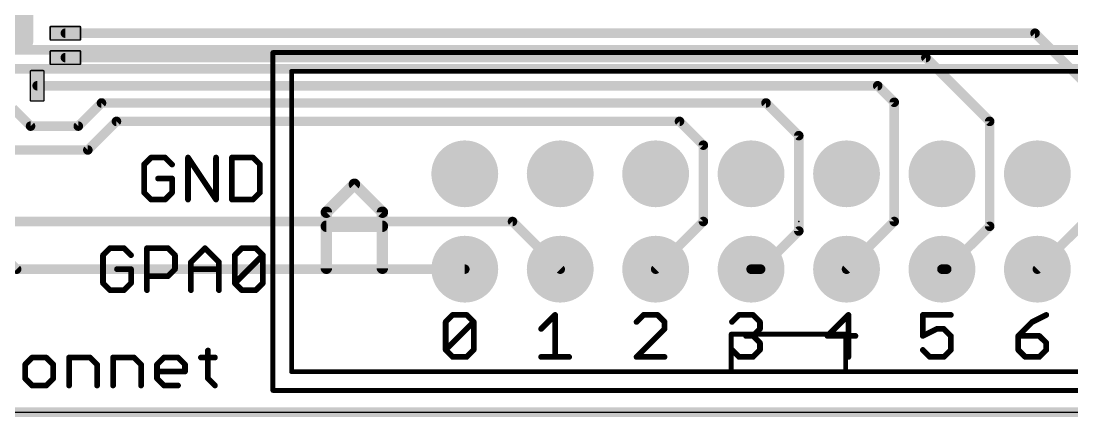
# Model space of a CAD drawing. Extents: x -0.1 to 65, y -0.1 to 31.1.
# Drawn here: x 22.48 to 50.45, y -0.13 to 10.42 of the extents above; entities that cross this region are included whole.
import ezdxf

# ---------------------------------------------------------------- set-up
doc = ezdxf.new("R2010")
doc.units = 0
for name, color, linetype in [('1', 12, 'CONTINUOUS'), ('16', 5, 'CONTINUOUS'), ('17', 110, 'CONTINUOUS'), ('20', 4, 'CONTINUOUS'), ('21', 40, 'CONTINUOUS'), ('23', 40, 'CONTINUOUS')]:
    doc.layers.add(name, color=color, linetype=linetype)

# ---------------------------------------------------------------- blocks, each defined once
blk = doc.blocks.new('RECT136000X64000R20')
at = {"const_width": 0.04}
blk.add_lwpolyline([(0.405, -0.16), (0.405, 0.16, 0.4142), (0.385, 0.18), (-0.385, 0.18, 0.4142), (-0.405, 0.16), (-0.405, -0.16, 0.4142), (-0.385, -0.18), (0.385, -0.18, 0.4142)], format="xyb", close=True, dxfattribs=at)
blk.add_solid([(-0.395, -0.17), (0.395, -0.17), (-0.395, 0.17), (0.395, 0.17)])
blk = doc.blocks.new('RECT64000X136000R20')
at = {"const_width": 0.04}
blk.add_lwpolyline([(0.18, -0.385), (0.18, 0.385, 0.4142), (0.16, 0.405), (-0.16, 0.405, 0.4142), (-0.18, 0.385), (-0.18, -0.385, 0.4142), (-0.16, -0.405), (0.16, -0.405, 0.4142)], format="xyb", close=True, dxfattribs=at)
blk.add_solid([(-0.17, -0.395), (0.17, -0.395), (-0.17, 0.395), (0.17, 0.395)])
blk = doc.blocks.new('RECT592000X592000R20')
at = {"const_width": 0.37}
blk.add_lwpolyline([(1.665, -1.48), (1.665, 1.48, 0.4142), (1.48, 1.665), (-1.48, 1.665, 0.4142), (-1.665, 1.48), (-1.665, -1.48, 0.4142), (-1.48, -1.665), (1.48, -1.665, 0.4142)], format="xyb", close=True, dxfattribs=at)
blk.add_solid([(-1.5054, -1.5054), (1.5054, -1.5054), (-1.5054, 1.5054), (1.5054, 1.5054)])
blk = doc.blocks.new('ROUNDP')
at = {"const_width": 0.5}
blk.add_lwpolyline([(0, -0.25, 1), (0, 0.25, 1), (0, -0.25)], format="xyb", dxfattribs=at)

msp = doc.modelspace()

# ---------------------------------------------------------------- linework, layer by layer
at = {"layer": '1', "const_width": 0.254}
for points in [[(23.659, 10.095), (49.468, 10.095)], [(49.468, 10.095), (50.8, 8.763)], [(23.659, 9.445), (46.562, 9.445)], [(48.26, 7.747), (46.562, 9.445)], [(22.909, 8.695), (45.28, 8.695)], [(45.28, 8.695), (45.72, 8.255)], [(22.259, 8.094), (22.733, 7.62)], [(24.003, 7.62), (24.6208, 8.2378)], [(24.6208, 8.2378), (42.3082, 8.2378)], [(42.3082, 8.2378), (43.18, 7.366)], [(45.72, 8.255), (45.72, 5.08)], [(24.257, 6.985), (25.019, 7.747)], [(25.019, 7.747), (40.005, 7.747)], [(40.005, 7.747), (40.64, 7.112)], [(48.26, 7.747), (48.26, 4.953)], [(22.733, 7.62), (24.003, 7.62)], [(43.18, 7.366), (43.18, 4.826)], [(22.225, 6.985), (24.257, 6.985)], [(40.64, 7.112), (40.64, 5.08)], [(22.3625, 3.81), (20.4288, 5.7437)], [(22.1235, 5.08), (35.56, 5.08)], [(35.56, 5.08), (36.83, 3.81)], [(40.64, 5.08), (39.37, 3.81)], [(45.72, 5.08), (44.45, 3.81)], [(48.26, 4.953), (47.117, 3.81)], [(50.8, 5.08), (49.53, 3.81)], [(43.18, 4.826), (42.164, 3.81)], [(22.3625, 3.81), (34.29, 3.81)], [(42.164, 3.81), (41.91, 3.81)], [(47.117, 3.81), (46.99, 3.81)], [(64.77, 0), (0, 0)]]:
    msp.add_lwpolyline(points, dxfattribs=at)
at = {"layer": '1', "const_width": 0.127}
for points in [[(23.659, 10.1585, 1), (23.659, 10.0315)], [(49.5129, 10.1399, 1), (49.4231, 10.0501)], [(49.468, 10.0315, 1), (49.468, 10.1585)], [(23.659, 9.5085, 1), (23.659, 9.3815)], [(46.6069, 9.4899, 1), (46.5171, 9.4001)], [(46.562, 9.3815, 1), (46.562, 9.5085)], [(22.909, 8.7585, 1), (22.909, 8.6315)], [(45.3249, 8.7399, 1), (45.2351, 8.6501)], [(45.28, 8.6315, 1), (45.28, 8.7585)], [(24.6208, 8.3013, 1), (24.6208, 8.1743)], [(24.6657, 8.1929, 1), (24.5759, 8.2827)], [(42.3531, 8.2827, 1), (42.2633, 8.1929)], [(42.3082, 8.1743, 1), (42.3082, 8.3013)], [(45.7835, 8.255, 1), (45.6565, 8.255)], [(45.6751, 8.2101, 1), (45.7649, 8.2999)], [(25.019, 7.8105, 1), (25.019, 7.6835)], [(25.0639, 7.7021, 1), (24.9741, 7.7919)], [(40.0499, 7.7919, 1), (39.9601, 7.7021)], [(40.005, 7.6835, 1), (40.005, 7.8105)], [(48.3235, 7.747, 1), (48.1965, 7.747)], [(48.2151, 7.7021, 1), (48.3049, 7.7919)], [(22.733, 7.6835, 1), (22.733, 7.5565)], [(22.6881, 7.5751, 1), (22.7779, 7.6649)], [(23.9581, 7.6649, 1), (24.0479, 7.5751)], [(24.003, 7.5565, 1), (24.003, 7.6835)], [(43.2435, 7.366, 1), (43.1165, 7.366)], [(43.1351, 7.3211, 1), (43.2249, 7.4109)], [(24.2121, 7.0299, 1), (24.3019, 6.9401)], [(24.257, 6.9215, 1), (24.257, 7.0485)], [(40.7035, 7.112, 1), (40.5765, 7.112)], [(40.5951, 7.0671, 1), (40.6849, 7.1569)], [(35.6049, 5.1249, 1), (35.5151, 5.0351)], [(35.56, 5.0165, 1), (35.56, 5.1435)], [(40.5765, 5.08, 1), (40.7035, 5.08)], [(40.6849, 5.0351, 1), (40.5951, 5.1249)], [(45.6565, 5.08, 1), (45.7835, 5.08)], [(45.7649, 5.0351, 1), (45.6751, 5.1249)], [(48.3049, 4.9081, 1), (48.2151, 4.9979)], [(43.1165, 4.826, 1), (43.2435, 4.826)], [(43.2249, 4.7811, 1), (43.1351, 4.8709)], [(48.1965, 4.953, 1), (48.3235, 4.953)], [(22.3176, 3.7651, 1), (22.4074, 3.8549)], [(34.29, 3.7465, 1), (34.29, 3.8735)], [(36.7851, 3.7651, 1), (36.8749, 3.8549)], [(39.3251, 3.8549, 1), (39.4149, 3.7651)], [(41.91, 3.8735, 1), (41.91, 3.7465)], [(42.1191, 3.8549, 1), (42.2089, 3.7651)], [(42.164, 3.7465, 1), (42.164, 3.8735)], [(44.4051, 3.8549, 1), (44.4949, 3.7651)], [(46.99, 3.8735, 1), (46.99, 3.7465)], [(47.0721, 3.8549, 1), (47.1619, 3.7651)], [(47.117, 3.7465, 1), (47.117, 3.8735)], [(49.4851, 3.8549, 1), (49.5749, 3.7651)]]:
    msp.add_lwpolyline(points, format="xyb", dxfattribs=at)
at = {"layer": '16', "const_width": 0.254}
for points in [[(58.801, 9.652), (22.225, 9.652)], [(59.3206, 9.144), (19.685, 9.144)], [(64.77, 0), (0, 0)]]:
    msp.add_lwpolyline(points, dxfattribs=at)
at = {"layer": '20'}
msp.add_line((3, 0), (62, 0), dxfattribs=at)
at = {"layer": '21'}
for points, const_width in [([(29.18, 9.6118, 1), (29.18, 9.5482)], 0.0635), ([(29.2117, 9.58, 1), (29.1483, 9.58)], 0.0635), ([(29.68, 9.1118, 1), (29.68, 9.0482)], 0.0635), ([(29.7117, 9.08, 1), (29.6483, 9.08)], 0.0635), ([(25.9405, 6.8209, 1), (25.9405, 6.7447)], 0.0762), ([(25.9675, 6.7558, 1), (25.9136, 6.8097)], 0.0762), ([(26.3403, 6.8097, 1), (26.2864, 6.7558)], 0.0762), ([(26.3134, 6.7447, 1), (26.3134, 6.8209)], 0.0762), ([(26.9616, 6.7828, 1), (26.8854, 6.7828)], 0.0762), ([(26.9552, 6.8039, 1), (26.8918, 6.7616)], 0.0762), ([(27.7073, 6.7828, 1), (27.6311, 6.7828)], 0.0762), ([(28.131, 6.7828, 1), (28.0548, 6.7828)], 0.0762), ([(28.0929, 6.8209, 1), (28.0929, 6.7447)], 0.0762), ([(28.6791, 6.8097, 1), (28.6252, 6.7558)], 0.0762), ([(28.6522, 6.7447, 1), (28.6522, 6.8209)], 0.0762), ([(25.7922, 6.5963, 1), (25.716, 6.5963)], 0.0762), ([(25.7272, 6.6233, 1), (25.781, 6.5694)], 0.0762), ([(26.4729, 6.5694, 1), (26.5267, 6.6233)], 0.0762), ([(28.8767, 6.5963, 1), (28.8005, 6.5963)], 0.0762), ([(28.8117, 6.5694, 1), (28.8655, 6.6233)], 0.0762), ([(26.127, 6.2616, 1), (26.127, 6.1854)], 0.0762), ([(26.5379, 6.2235, 1), (26.4617, 6.2235)], 0.0762), ([(26.4998, 6.1854, 1), (26.4998, 6.2616)], 0.0762), ([(31.4056, 6.1264, 1), (31.2978, 6.0186)], 0.1524), ([(31.4056, 6.0186, 1), (31.2978, 6.1264)], 0.1524), ([(25.781, 5.8776, 1), (25.7272, 5.8237)], 0.0762), ([(25.716, 5.8506, 1), (25.7922, 5.8506)], 0.0762), ([(26.4617, 5.8506, 1), (26.5379, 5.8506)], 0.0762), ([(26.5267, 5.8237, 1), (26.4729, 5.8776)], 0.0762), ([(28.8005, 5.8506, 1), (28.8767, 5.8506)], 0.0762), ([(28.8655, 5.8237, 1), (28.8117, 5.8776)], 0.0762), ([(25.9405, 5.7023, 1), (25.9405, 5.6261)], 0.0762), ([(25.9136, 5.6373, 1), (25.9675, 5.6911)], 0.0762), ([(26.2864, 5.6911, 1), (26.3403, 5.6373)], 0.0762), ([(26.3134, 5.6261, 1), (26.3134, 5.7023)], 0.0762), ([(26.8854, 5.6642, 1), (26.9616, 5.6642)], 0.0762), ([(27.6311, 5.6642, 1), (27.7073, 5.6642)], 0.0762), ([(27.6375, 5.6431, 1), (27.7009, 5.6853)], 0.0762), ([(28.0929, 5.7023, 1), (28.0929, 5.6261)], 0.0762), ([(28.0548, 5.6642, 1), (28.131, 5.6642)], 0.0762), ([(28.6252, 5.6911, 1), (28.6791, 5.6373)], 0.0762), ([(28.6522, 5.6261, 1), (28.6522, 5.7023)], 0.0762), ([(30.6822, 5.3268, 1), (30.5298, 5.3268)], 0.1524), ([(30.5521, 5.3807, 1), (30.6599, 5.2729)], 0.1524), ([(32.1736, 5.3268, 1), (32.0212, 5.3268)], 0.1524), ([(32.0435, 5.2729, 1), (32.1513, 5.3807)], 0.1524), ([(30.606, 5.0302, 1), (30.606, 4.8778)], 0.1524), ([(32.0974, 4.8778, 1), (32.0974, 5.0302)], 0.1524), ([(24.6995, 4.1833, 1), (24.6233, 4.1833)], 0.0762), ([(24.6345, 4.2103, 1), (24.6883, 4.1564)], 0.0762), ([(24.8478, 4.4079, 1), (24.8478, 4.3317)], 0.0762), ([(24.8748, 4.3428, 1), (24.8209, 4.3967)], 0.0762), ([(25.2476, 4.3967, 1), (25.1937, 4.3428)], 0.0762), ([(25.2207, 4.3317, 1), (25.2207, 4.4079)], 0.0762), ([(25.3802, 4.1564, 1), (25.434, 4.2103)], 0.0762), ([(25.8689, 4.3698, 1), (25.7927, 4.3698)], 0.0762), ([(25.8308, 4.4079, 1), (25.8308, 4.3317)], 0.0762), ([(26.417, 4.3967, 1), (26.3631, 4.3428)], 0.0762), ([(26.3901, 4.3317, 1), (26.3901, 4.4079)], 0.0762), ([(26.6146, 4.1833, 1), (26.5384, 4.1833)], 0.0762), ([(26.5496, 4.1564, 1), (26.6034, 4.2103)], 0.0762), ([(27.4, 4.3967, 1), (27.3461, 4.3428)], 0.0762), ([(27.4, 4.3428, 1), (27.3461, 4.3967)], 0.0762), ([(28.2077, 4.1833, 1), (28.1315, 4.1833)], 0.0762), ([(28.1427, 4.2103, 1), (28.1965, 4.1564)], 0.0762), ([(28.356, 4.4079, 1), (28.356, 4.3317)], 0.0762), ([(28.383, 4.3428, 1), (28.3291, 4.3967)], 0.0762), ([(28.7558, 4.3967, 1), (28.7019, 4.3428)], 0.0762), ([(28.7289, 4.3317, 1), (28.7289, 4.4079)], 0.0762), ([(28.9534, 4.1833, 1), (28.8772, 4.1833)], 0.0762), ([(28.9422, 4.1564, 1), (28.8884, 4.2103)], 0.0762), ([(28.8884, 4.1564, 1), (28.9422, 4.2103)], 0.0762), ([(27.0383, 3.9969, 1), (26.9621, 3.9969)], 0.0762), ([(26.9733, 4.0238, 1), (27.0271, 3.97)], 0.0762), ([(27.784, 3.9969, 1), (27.7078, 3.9969)], 0.0762), ([(27.719, 3.97, 1), (27.7728, 4.0238)], 0.0762), ([(25.0343, 3.8486, 1), (25.0343, 3.7724)], 0.0762), ([(25.4452, 3.8105, 1), (25.369, 3.8105)], 0.0762), ([(25.4071, 3.7724, 1), (25.4071, 3.8486)], 0.0762), ([(25.8308, 3.6622, 1), (25.8308, 3.5859)], 0.0762), ([(26.3631, 3.651, 1), (26.417, 3.5971)], 0.0762), ([(26.3901, 3.5859, 1), (26.3901, 3.6622)], 0.0762), ([(26.5384, 3.8105, 1), (26.6146, 3.8105)], 0.0762), ([(26.6034, 3.7835, 1), (26.5496, 3.8374)], 0.0762), ([(27.0002, 3.8486, 1), (27.0002, 3.7724)], 0.0762), ([(27.7459, 3.7724, 1), (27.7459, 3.8486)], 0.0762), ([(30.5298, 3.8354, 1), (30.6822, 3.8354)], 0.1524), ([(32.0212, 3.8354, 1), (32.1736, 3.8354)], 0.1524), ([(24.6883, 3.4646, 1), (24.6345, 3.4107)], 0.0762), ([(24.6233, 3.4376, 1), (24.6995, 3.4376)], 0.0762), ([(25.369, 3.4376, 1), (25.4452, 3.4376)], 0.0762), ([(25.434, 3.4107, 1), (25.3802, 3.4646)], 0.0762), ([(28.1965, 3.4646, 1), (28.1427, 3.4107)], 0.0762), ([(28.1427, 3.4646, 1), (28.1965, 3.4107)], 0.0762), ([(28.1315, 3.4376, 1), (28.2077, 3.4376)], 0.0762), ([(28.8772, 3.4376, 1), (28.9534, 3.4376)], 0.0762), ([(28.9422, 3.4107, 1), (28.8884, 3.4646)], 0.0762), ([(24.8478, 3.2893, 1), (24.8478, 3.2131)], 0.0762), ([(24.8209, 3.2243, 1), (24.8748, 3.2781)], 0.0762), ([(25.1937, 3.2781, 1), (25.2476, 3.2243)], 0.0762), ([(25.2207, 3.2131, 1), (25.2207, 3.2893)], 0.0762), ([(25.7927, 3.2512, 1), (25.8689, 3.2512)], 0.0762), ([(26.9621, 3.2512, 1), (27.0383, 3.2512)], 0.0762), ([(27.7078, 3.2512, 1), (27.784, 3.2512)], 0.0762), ([(28.356, 3.2893, 1), (28.356, 3.2131)], 0.0762), ([(28.3291, 3.2243, 1), (28.383, 3.2781)], 0.0762), ([(28.7019, 3.2781, 1), (28.7558, 3.2243)], 0.0762), ([(28.7289, 3.2131, 1), (28.7289, 3.2893)], 0.0762), ([(33.9679, 2.6299, 1), (33.9679, 2.5537)], 0.0762), ([(33.9949, 2.5648, 1), (33.941, 2.6187)], 0.0762), ([(34.3677, 2.6187, 1), (34.3138, 2.5648)], 0.0762), ([(34.3408, 2.5537, 1), (34.3408, 2.6299)], 0.0762), ([(36.7325, 2.5918, 1), (36.6563, 2.5918)], 0.0762), ([(36.7213, 2.5648, 1), (36.6674, 2.6187)], 0.0762), ([(39.0479, 2.6299, 1), (39.0479, 2.5537)], 0.0762), ([(39.0749, 2.5648, 1), (39.021, 2.6187)], 0.0762), ([(39.4477, 2.6187, 1), (39.3938, 2.5648)], 0.0762), ([(39.4208, 2.5537, 1), (39.4208, 2.6299)], 0.0762), ([(41.5879, 2.6299, 1), (41.5879, 2.5537)], 0.0762), ([(41.6149, 2.5648, 1), (41.561, 2.6187)], 0.0762), ([(41.9877, 2.6187, 1), (41.9338, 2.5648)], 0.0762), ([(41.9608, 2.5537, 1), (41.9608, 2.6299)], 0.0762), ([(44.5389, 2.5918, 1), (44.4627, 2.5918)], 0.0762), ([(44.5277, 2.5648, 1), (44.4738, 2.6187)], 0.0762), ([(46.4815, 2.6299, 1), (46.4815, 2.5537)], 0.0762), ([(46.5196, 2.5918, 1), (46.4434, 2.5918)], 0.0762), ([(47.2272, 2.5537, 1), (47.2272, 2.6299)], 0.0762), ([(49.7842, 2.5577, 1), (49.7502, 2.6258)], 0.0762), ([(33.8196, 2.4053, 1), (33.7434, 2.4053)], 0.0762), ([(33.7546, 2.4323, 1), (33.8084, 2.3784)], 0.0762), ([(34.5653, 2.4053, 1), (34.4891, 2.4053)], 0.0762), ([(34.5541, 2.3784, 1), (34.5003, 2.4323)], 0.0762), ([(34.5003, 2.3784, 1), (34.5541, 2.4323)], 0.0762), ([(36.2946, 2.2458, 1), (36.3484, 2.192)], 0.0762), ([(38.8346, 2.4323, 1), (38.8884, 2.3784)], 0.0762), ([(39.6453, 2.4053, 1), (39.5691, 2.4053)], 0.0762), ([(39.5691, 2.2189, 1), (39.6453, 2.2189)], 0.0762), ([(39.5803, 2.3784, 1), (39.6341, 2.4323)], 0.0762), ([(39.6341, 2.192, 1), (39.5803, 2.2458)], 0.0762), ([(41.3746, 2.4323, 1), (41.4284, 2.3784)], 0.0762), ([(42.1853, 2.4053, 1), (42.1091, 2.4053)], 0.0762), ([(42.1091, 2.2189, 1), (42.1853, 2.2189)], 0.0762), ([(42.1203, 2.3784, 1), (42.1741, 2.4323)], 0.0762), ([(42.1741, 2.192, 1), (42.1203, 2.2458)], 0.0762), ([(46.8544, 2.257, 1), (46.8544, 2.1808)], 0.0762), ([(46.8714, 2.1848, 1), (46.8373, 2.253)], 0.0762), ([(47.0677, 2.2458, 1), (47.0138, 2.192)], 0.0762), ([(47.0408, 2.1808, 1), (47.0408, 2.257)], 0.0762), ([(49.3773, 2.4394, 1), (49.4114, 2.3713)], 0.0762), ([(49.4213, 2.3784, 1), (49.3674, 2.4323)], 0.0762), ([(41.38, 2.1118, 1), (41.38, 2.0482)], 0.0635), ([(41.4118, 2.08, 1), (41.3483, 2.08)], 0.0635), ([(41.7744, 2.0706, 1), (41.7744, 1.9944)], 0.0762), ([(41.9877, 2.0594, 1), (41.9338, 2.0055)], 0.0762), ([(41.9338, 2.0594, 1), (41.9877, 2.0055)], 0.0762), ([(41.9608, 1.9944, 1), (41.9608, 2.0706)], 0.0762), ([(43.9415, 2.0706, 1), (43.9415, 1.9944)], 0.0762), ([(43.9146, 2.0594, 1), (43.9684, 2.0055)], 0.0762), ([(44.4618, 2.08, 1), (44.3982, 2.08)], 0.0635), ([(44.43, 2.0482, 1), (44.43, 2.1118)], 0.0635), ([(44.6872, 1.9944, 1), (44.6872, 2.0706)], 0.0762), ([(46.4645, 2.0666, 1), (46.4985, 1.9984)], 0.0762), ([(46.4434, 2.0325, 1), (46.5196, 2.0325)], 0.0762), ([(47.2653, 2.0325, 1), (47.1891, 2.0325)], 0.0762), ([(47.2003, 2.0055, 1), (47.2541, 2.0594)], 0.0762), ([(49.0596, 2.0325, 1), (48.9834, 2.0325)], 0.0762), ([(49.0215, 2.0706, 1), (49.0215, 1.9944)], 0.0762), ([(48.9946, 2.0594, 1), (49.0484, 2.0055)], 0.0762), ([(49.6077, 2.0594, 1), (49.5538, 2.0055)], 0.0762), ([(49.5808, 1.9944, 1), (49.5808, 2.0706)], 0.0762), ([(27.4918, 1.6433, 1), (27.4156, 1.6433)], 0.0762), ([(33.8084, 1.6866, 1), (33.7546, 1.6327)], 0.0762), ([(33.7546, 1.6866, 1), (33.8084, 1.6327)], 0.0762), ([(33.7434, 1.6596, 1), (33.8196, 1.6596)], 0.0762), ([(34.4891, 1.6596, 1), (34.5653, 1.6596)], 0.0762), ([(34.5541, 1.6327, 1), (34.5003, 1.6866)], 0.0762), ([(41.4284, 1.6866, 1), (41.3746, 1.6327)], 0.0762), ([(42.1853, 1.8461, 1), (42.1091, 1.8461)], 0.0762), ([(42.1091, 1.6596, 1), (42.1853, 1.6596)], 0.0762), ([(42.1203, 1.8191, 1), (42.1741, 1.873)], 0.0762), ([(42.1741, 1.6327, 1), (42.1203, 1.6866)], 0.0762), ([(46.5084, 1.6866, 1), (46.4546, 1.6327)], 0.0762), ([(47.1891, 1.6596, 1), (47.2653, 1.6596)], 0.0762), ([(47.2541, 1.6327, 1), (47.2003, 1.6866)], 0.0762), ([(49.0484, 1.6866, 1), (48.9946, 1.6327)], 0.0762), ([(48.9834, 1.6596, 1), (49.0596, 1.6596)], 0.0762), ([(49.8053, 1.8461, 1), (49.7291, 1.8461)], 0.0762), ([(49.7291, 1.6596, 1), (49.8053, 1.6596)], 0.0762), ([(49.7403, 1.8191, 1), (49.7941, 1.873)], 0.0762), ([(49.7941, 1.6327, 1), (49.7403, 1.6866)], 0.0762), ([(22.7761, 1.495, 1), (22.7761, 1.4188)], 0.0762), ([(22.8031, 1.43, 1), (22.7492, 1.4838)], 0.0762), ([(23.1759, 1.4838, 1), (23.122, 1.43)], 0.0762), ([(23.149, 1.4188, 1), (23.149, 1.495)], 0.0762), ([(23.7972, 1.4569, 1), (23.721, 1.4569)], 0.0762), ([(23.7591, 1.495, 1), (23.7591, 1.4188)], 0.0762), ([(24.3453, 1.4838, 1), (24.2914, 1.43)], 0.0762), ([(24.3184, 1.4188, 1), (24.3184, 1.495)], 0.0762), ([(24.9666, 1.4569, 1), (24.8904, 1.4569)], 0.0762), ([(24.9285, 1.495, 1), (24.9285, 1.4188)], 0.0762), ([(25.5147, 1.4838, 1), (25.4608, 1.43)], 0.0762), ([(25.4878, 1.4188, 1), (25.4878, 1.495)], 0.0762), ([(26.2843, 1.495, 1), (26.2843, 1.4188)], 0.0762), ([(26.3113, 1.43, 1), (26.2574, 1.4838)], 0.0762), ([(26.6841, 1.4838, 1), (26.6302, 1.43)], 0.0762), ([(26.6572, 1.4188, 1), (26.6572, 1.495)], 0.0762), ([(27.2673, 1.495, 1), (27.2673, 1.4188)], 0.0762), ([(27.6401, 1.4188, 1), (27.6401, 1.495)], 0.0762), ([(33.9679, 1.5113, 1), (33.9679, 1.4351)], 0.0762), ([(33.941, 1.4463, 1), (33.9949, 1.5001)], 0.0762), ([(34.3138, 1.5001, 1), (34.3677, 1.4463)], 0.0762), ([(34.3408, 1.4351, 1), (34.3408, 1.5113)], 0.0762), ([(36.3215, 1.5113, 1), (36.3215, 1.4351)], 0.0762), ([(36.6563, 1.4732, 1), (36.7325, 1.4732)], 0.0762), ([(37.0672, 1.4351, 1), (37.0672, 1.5113)], 0.0762), ([(38.8615, 1.5113, 1), (38.8615, 1.4351)], 0.0762), ([(38.8346, 1.5001, 1), (38.8884, 1.4463)], 0.0762), ([(39.6072, 1.4351, 1), (39.6072, 1.5113)], 0.0762), ([(41.5879, 1.5113, 1), (41.5879, 1.4351)], 0.0762), ([(41.561, 1.4463, 1), (41.6149, 1.5001)], 0.0762), ([(41.9338, 1.5001, 1), (41.9877, 1.4463)], 0.0762), ([(41.9608, 1.4351, 1), (41.9608, 1.5113)], 0.0762), ([(44.4627, 1.4732, 1), (44.5389, 1.4732)], 0.0762), ([(46.6679, 1.5113, 1), (46.6679, 1.4351)], 0.0762), ([(46.641, 1.4463, 1), (46.6949, 1.5001)], 0.0762), ([(47.0138, 1.5001, 1), (47.0677, 1.4463)], 0.0762), ([(47.0408, 1.4351, 1), (47.0408, 1.5113)], 0.0762), ([(49.2079, 1.5113, 1), (49.2079, 1.4351)], 0.0762), ([(49.181, 1.4463, 1), (49.2349, 1.5001)], 0.0762), ([(49.5538, 1.5001, 1), (49.6077, 1.4463)], 0.0762), ([(49.5808, 1.4351, 1), (49.5808, 1.5113)], 0.0762), ([(22.6278, 1.2705, 1), (22.5516, 1.2705)], 0.0762), ([(22.5628, 1.2974, 1), (22.6167, 1.2435)], 0.0762), ([(23.3735, 1.2705, 1), (23.2973, 1.2705)], 0.0762), ([(23.3085, 1.2435, 1), (23.3624, 1.2974)], 0.0762), ([(24.5429, 1.2705, 1), (24.4667, 1.2705)], 0.0762), ([(24.4779, 1.2435, 1), (24.5318, 1.2974)], 0.0762), ([(25.7123, 1.2705, 1), (25.6361, 1.2705)], 0.0762), ([(25.6473, 1.2435, 1), (25.7011, 1.2974)], 0.0762), ([(26.136, 1.2705, 1), (26.0598, 1.2705)], 0.0762), ([(26.071, 1.2974, 1), (26.1248, 1.2435)], 0.0762), ([(26.0979, 1.1221, 1), (26.0979, 1.0459)], 0.0762), ([(26.8817, 1.2705, 1), (26.8055, 1.2705)], 0.0762), ([(26.8055, 1.084, 1), (26.8817, 1.084)], 0.0762), ([(26.8167, 1.2435, 1), (26.8705, 1.2974)], 0.0762), ([(26.8436, 1.0459, 1), (26.8436, 1.1221)], 0.0762), ([(29.68, 1.1118, 1), (29.68, 1.0483)], 0.0635), ([(41.38, 1.1118, 1), (41.38, 1.0483)], 0.0635), ([(41.38, 1.0483, 1), (41.38, 1.1118)], 0.0635), ([(44.43, 1.1118, 1), (44.43, 1.0483)], 0.0635), ([(44.43, 1.0483, 1), (44.43, 1.1118)], 0.0635), ([(22.6167, 0.9246, 1), (22.5628, 0.8707)], 0.0762), ([(22.5516, 0.8976, 1), (22.6278, 0.8976)], 0.0762), ([(23.2973, 0.8976, 1), (23.3735, 0.8976)], 0.0762), ([(23.3624, 0.8707, 1), (23.3085, 0.9246)], 0.0762), ([(26.1248, 0.9246, 1), (26.071, 0.8707)], 0.0762), ([(26.0598, 0.8976, 1), (26.136, 0.8976)], 0.0762), ([(27.4807, 0.9246, 1), (27.4268, 0.8707)], 0.0762), ([(27.4156, 0.8976, 1), (27.4918, 0.8976)], 0.0762), ([(29.6483, 1.08, 1), (29.7117, 1.08)], 0.0635), ([(41.3483, 1.08, 1), (41.4118, 1.08)], 0.0635), ([(44.3982, 1.08, 1), (44.4618, 1.08)], 0.0635), ([(22.7761, 0.7493, 1), (22.7761, 0.6731)], 0.0762), ([(22.7492, 0.6843, 1), (22.8031, 0.7381)], 0.0762), ([(23.122, 0.7381, 1), (23.1759, 0.6843)], 0.0762), ([(23.149, 0.6731, 1), (23.149, 0.7493)], 0.0762), ([(23.721, 0.7112, 1), (23.7972, 0.7112)], 0.0762), ([(24.4667, 0.7112, 1), (24.5429, 0.7112)], 0.0762), ([(24.8904, 0.7112, 1), (24.9666, 0.7112)], 0.0762), ([(25.6361, 0.7112, 1), (25.7123, 0.7112)], 0.0762), ([(26.2843, 0.7493, 1), (26.2843, 0.6731)], 0.0762), ([(26.2574, 0.6843, 1), (26.3113, 0.7381)], 0.0762), ([(26.6572, 0.6731, 1), (26.6572, 0.7493)], 0.0762), ([(27.6132, 0.6843, 1), (27.6671, 0.7381)], 0.0762), ([(29.18, 0.6118, 1), (29.18, 0.5483)], 0.0635), ([(29.1483, 0.58, 1), (29.2117, 0.58)], 0.0635)]:
    msp.add_lwpolyline(points, format="xyb", dxfattribs=dict(at, const_width=const_width))
for points, const_width in [([(29.18, 9.58), (29.18, 0.58)], 0.127), ([(57.18, 9.58), (29.18, 9.58)], 0.127), ([(29.68, 9.08), (29.68, 1.08)], 0.127), ([(56.68, 9.08), (29.68, 9.08)], 0.127), ([(25.9405, 6.7828), (25.7541, 6.5963)], 0.1524), ([(26.3134, 6.7828), (25.9405, 6.7828)], 0.1524), ([(26.4998, 6.5963), (26.3134, 6.7828)], 0.1524), ([(26.9235, 5.6642), (26.9235, 6.7828)], 0.1524), ([(26.9235, 6.7828), (27.6692, 5.6642)], 0.1524), ([(27.6692, 5.6642), (27.6692, 6.7828)], 0.1524), ([(28.0929, 6.7828), (28.0929, 5.6642)], 0.1524), ([(28.6522, 6.7828), (28.0929, 6.7828)], 0.1524), ([(28.8386, 6.5963), (28.6522, 6.7828)], 0.1524), ([(25.7541, 6.5963), (25.7541, 5.8506)], 0.1524), ([(28.8386, 5.8506), (28.8386, 6.5963)], 0.1524), ([(26.4998, 6.2235), (26.127, 6.2235)], 0.1524), ([(26.4998, 5.8506), (26.4998, 6.2235)], 0.1524), ([(30.606, 5.3268), (31.3517, 6.0725)], 0.3048), ([(31.3517, 6.0725), (32.0974, 5.3268)], 0.3048), ([(25.7541, 5.8506), (25.9405, 5.6642)], 0.1524), ([(26.3134, 5.6642), (26.4998, 5.8506)], 0.1524), ([(28.6522, 5.6642), (28.8386, 5.8506)], 0.1524), ([(25.9405, 5.6642), (26.3134, 5.6642)], 0.1524), ([(28.0929, 5.6642), (28.6522, 5.6642)], 0.1524), ([(30.606, 3.8354), (30.606, 5.3268)], 0.3048), ([(32.0974, 5.3268), (32.0974, 3.8354)], 0.3048), ([(30.606, 4.954), (32.0974, 4.954)], 0.3048), ([(24.8478, 4.3698), (24.6614, 4.1833)], 0.1524), ([(24.6614, 4.1833), (24.6614, 3.4376)], 0.1524), ([(25.2207, 4.3698), (24.8478, 4.3698)], 0.1524), ([(25.4071, 4.1833), (25.2207, 4.3698)], 0.1524), ([(25.8308, 3.2512), (25.8308, 4.3698)], 0.1524), ([(25.8308, 4.3698), (26.3901, 4.3698)], 0.1524), ([(26.3901, 4.3698), (26.5765, 4.1833)], 0.1524), ([(26.5765, 4.1833), (26.5765, 3.8105)], 0.1524), ([(27.0002, 3.9969), (27.373, 4.3698)], 0.1524), ([(27.373, 4.3698), (27.7459, 3.9969)], 0.1524), ([(28.1696, 4.1833), (28.356, 4.3698)], 0.1524), ([(28.1696, 3.4376), (28.1696, 4.1833)], 0.1524), ([(28.1696, 3.4376), (28.9153, 4.1833)], 0.1524), ([(28.356, 4.3698), (28.7289, 4.3698)], 0.1524), ([(28.7289, 4.3698), (28.9153, 4.1833)], 0.1524), ([(28.9153, 4.1833), (28.9153, 3.4376)], 0.1524), ([(27.0002, 3.2512), (27.0002, 3.9969)], 0.1524), ([(27.7459, 3.9969), (27.7459, 3.2512)], 0.1524), ([(25.4071, 3.8105), (25.0343, 3.8105)], 0.1524), ([(25.4071, 3.4376), (25.4071, 3.8105)], 0.1524), ([(26.3901, 3.624), (25.8308, 3.624)], 0.1524), ([(26.5765, 3.8105), (26.3901, 3.624)], 0.1524), ([(27.0002, 3.8105), (27.7459, 3.8105)], 0.1524), ([(24.6614, 3.4376), (24.8478, 3.2512)], 0.1524), ([(25.2207, 3.2512), (25.4071, 3.4376)], 0.1524), ([(28.356, 3.2512), (28.1696, 3.4376)], 0.1524), ([(28.9153, 3.4376), (28.7289, 3.2512)], 0.1524), ([(24.8478, 3.2512), (25.2207, 3.2512)], 0.1524), ([(28.7289, 3.2512), (28.356, 3.2512)], 0.1524), ([(33.7815, 2.4053), (33.9679, 2.5918)], 0.1524), ([(33.9679, 2.5918), (34.3408, 2.5918)], 0.1524), ([(34.3408, 2.5918), (34.5272, 2.4053)], 0.1524), ([(36.3215, 2.2189), (36.6944, 2.5918)], 0.1524), ([(36.6944, 2.5918), (36.6944, 1.4732)], 0.1524), ([(39.0479, 2.5918), (38.8615, 2.4053)], 0.1524), ([(39.4208, 2.5918), (39.0479, 2.5918)], 0.1524), ([(39.6072, 2.4053), (39.4208, 2.5918)], 0.1524), ([(41.4015, 2.4053), (41.5879, 2.5918)], 0.1524), ([(41.5879, 2.5918), (41.9608, 2.5918)], 0.1524), ([(41.9608, 2.5918), (42.1472, 2.4053)], 0.1524), ([(44.5008, 2.5918), (43.9415, 2.0325)], 0.1524), ([(44.5008, 1.4732), (44.5008, 2.5918)], 0.1524), ([(47.2272, 2.5918), (46.4815, 2.5918)], 0.1524), ([(46.4815, 2.5918), (46.4815, 2.0325)], 0.1524), ([(49.7672, 2.5918), (49.3944, 2.4053)], 0.1524), ([(33.7815, 1.6596), (33.7815, 2.4053)], 0.1524), ([(33.7815, 1.6596), (34.5272, 2.4053)], 0.1524), ([(34.5272, 2.4053), (34.5272, 1.6596)], 0.1524), ([(38.8615, 1.4732), (39.6072, 2.2189)], 0.1524), ([(39.6072, 2.2189), (39.6072, 2.4053)], 0.1524), ([(42.1472, 2.2189), (41.9608, 2.0325)], 0.1524), ([(42.1472, 2.4053), (42.1472, 2.2189)], 0.1524), ([(46.4815, 2.0325), (46.8544, 2.2189)], 0.1524), ([(46.8544, 2.2189), (47.0408, 2.2189)], 0.1524), ([(47.0408, 2.2189), (47.2272, 2.0325)], 0.1524), ([(49.3944, 2.4053), (49.0215, 2.0325)], 0.1524), ([(41.38, 1.08), (41.38, 2.08)], 0.127), ([(41.38, 2.08), (44.43, 2.08)], 0.127), ([(41.9608, 2.0325), (41.7744, 2.0325)], 0.1524), ([(41.9608, 2.0325), (42.1472, 1.8461)], 0.1524), ([(43.9415, 2.0325), (44.6872, 2.0325)], 0.1524), ([(44.43, 2.08), (44.43, 1.08)], 0.127), ([(47.2272, 2.0325), (47.2272, 1.6596)], 0.1524), ([(49.0215, 2.0325), (49.0215, 1.6596)], 0.1524), ([(49.5808, 2.0325), (49.0215, 2.0325)], 0.1524), ([(49.7672, 1.8461), (49.5808, 2.0325)], 0.1524), ([(27.4537, 1.6433), (27.4537, 0.8976)], 0.1524), ([(33.9679, 1.4732), (33.7815, 1.6596)], 0.1524), ([(34.5272, 1.6596), (34.3408, 1.4732)], 0.1524), ([(41.5879, 1.4732), (41.4015, 1.6596)], 0.1524), ([(42.1472, 1.6596), (41.9608, 1.4732)], 0.1524), ([(42.1472, 1.8461), (42.1472, 1.6596)], 0.1524), ([(46.6679, 1.4732), (46.4815, 1.6596)], 0.1524), ([(47.2272, 1.6596), (47.0408, 1.4732)], 0.1524), ([(49.0215, 1.6596), (49.2079, 1.4732)], 0.1524), ([(49.5808, 1.4732), (49.7672, 1.6596)], 0.1524), ([(49.7672, 1.6596), (49.7672, 1.8461)], 0.1524), ([(22.7761, 1.4569), (22.5897, 1.2705)], 0.1524), ([(23.149, 1.4569), (22.7761, 1.4569)], 0.1524), ([(23.3354, 1.2705), (23.149, 1.4569)], 0.1524), ([(23.7591, 0.7112), (23.7591, 1.4569)], 0.1524), ([(23.7591, 1.4569), (24.3184, 1.4569)], 0.1524), ([(24.3184, 1.4569), (24.5048, 1.2705)], 0.1524), ([(24.9285, 0.7112), (24.9285, 1.4569)], 0.1524), ([(24.9285, 1.4569), (25.4878, 1.4569)], 0.1524), ([(25.4878, 1.4569), (25.6742, 1.2705)], 0.1524), ([(26.0979, 1.2705), (26.2843, 1.4569)], 0.1524), ([(26.2843, 1.4569), (26.6572, 1.4569)], 0.1524), ([(26.6572, 1.4569), (26.8436, 1.2705)], 0.1524), ([(27.2673, 1.4569), (27.6401, 1.4569)], 0.1524), ([(34.3408, 1.4732), (33.9679, 1.4732)], 0.1524), ([(36.3215, 1.4732), (37.0672, 1.4732)], 0.1524), ([(39.6072, 1.4732), (38.8615, 1.4732)], 0.1524), ([(41.9608, 1.4732), (41.5879, 1.4732)], 0.1524), ([(47.0408, 1.4732), (46.6679, 1.4732)], 0.1524), ([(49.2079, 1.4732), (49.5808, 1.4732)], 0.1524), ([(22.5897, 1.2705), (22.5897, 0.8976)], 0.1524), ([(23.3354, 0.8976), (23.3354, 1.2705)], 0.1524), ([(24.5048, 1.2705), (24.5048, 0.7112)], 0.1524), ([(25.6742, 1.2705), (25.6742, 0.7112)], 0.1524), ([(26.0979, 0.8976), (26.0979, 1.2705)], 0.1524), ([(26.8436, 1.084), (26.0979, 1.084)], 0.1524), ([(26.8436, 1.2705), (26.8436, 1.084)], 0.1524), ([(29.68, 1.08), (41.38, 1.08)], 0.127), ([(41.38, 1.08), (44.43, 1.08)], 0.127), ([(44.43, 1.08), (56.68, 1.08)], 0.127), ([(22.5897, 0.8976), (22.7761, 0.7112)], 0.1524), ([(23.149, 0.7112), (23.3354, 0.8976)], 0.1524), ([(26.2843, 0.7112), (26.0979, 0.8976)], 0.1524), ([(27.4537, 0.8976), (27.6401, 0.7112)], 0.1524), ([(22.7761, 0.7112), (23.149, 0.7112)], 0.1524), ([(26.6572, 0.7112), (26.2843, 0.7112)], 0.1524), ([(29.18, 0.58), (57.18, 0.58)], 0.127)]:
    msp.add_lwpolyline(points, dxfattribs=dict(at, const_width=const_width))
at = {"layer": '23'}
msp.add_point((43.18, 5.08), dxfattribs=at)

# ---------------------------------------------------------------- block references
at = {"layer": '1', "rotation": 270}
for name, p in [('RECT592000X592000R20', (20.959, 11.395)), ('RECT64000X136000R20', (23.659, 10.095)), ('RECT64000X136000R20', (23.659, 9.445)), ('RECT136000X64000R20', (22.909, 8.695))]:
    msp.add_blockref(name, p, dxfattribs=at)
at = {"layer": '17', "xscale": 1.778, "yscale": 1.778}
for p in [(34.29, 6.35), (34.29, 6.35), (36.83, 6.35), (36.83, 6.35), (39.37, 6.35), (39.37, 6.35), (41.91, 6.35), (41.91, 6.35), (44.45, 6.35), (44.45, 6.35), (46.99, 6.35), (46.99, 6.35), (49.53, 6.35), (49.53, 6.35), (34.29, 3.81), (34.29, 3.81), (36.83, 3.81), (36.83, 3.81), (39.37, 3.81), (39.37, 3.81), (41.91, 3.81), (41.91, 3.81), (44.45, 3.81), (44.45, 3.81), (46.99, 3.81), (46.99, 3.81), (49.53, 3.81), (49.53, 3.81)]:
    msp.add_blockref('ROUNDP', p, dxfattribs=at)

doc.saveas('drawing.dxf')
